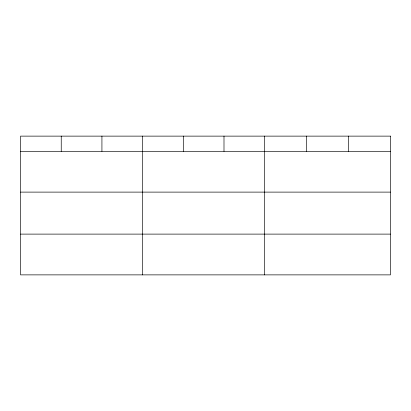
<?xml version="1.0" encoding="UTF-8"?>
<svg xmlns="http://www.w3.org/2000/svg" width="411" height="411" viewBox="0 0 411 411"><rect width="100%" height="100%" fill="white"/><g stroke="black" fill="none" stroke-linecap="round" stroke-linejoin="round"><path stroke-width="0.62" d="M20.55 151.351L390.45 151.351M20.55 192.112L390.45 192.112M20.55 234.111L390.45 234.111M348.528 136.128L348.528 151.351M306.606 136.128L306.606 151.351M264.684 136.128L264.684 274.872M223.995 136.128L223.995 151.351M183.306 136.128L183.306 151.351M142.617 136.128L142.617 274.872M101.928 136.128L101.928 151.351M61.239 136.128L61.239 151.351M390.45 136.128L20.55 136.128L20.55 274.872L390.45 274.872L390.45 136.128"/></g></svg>
